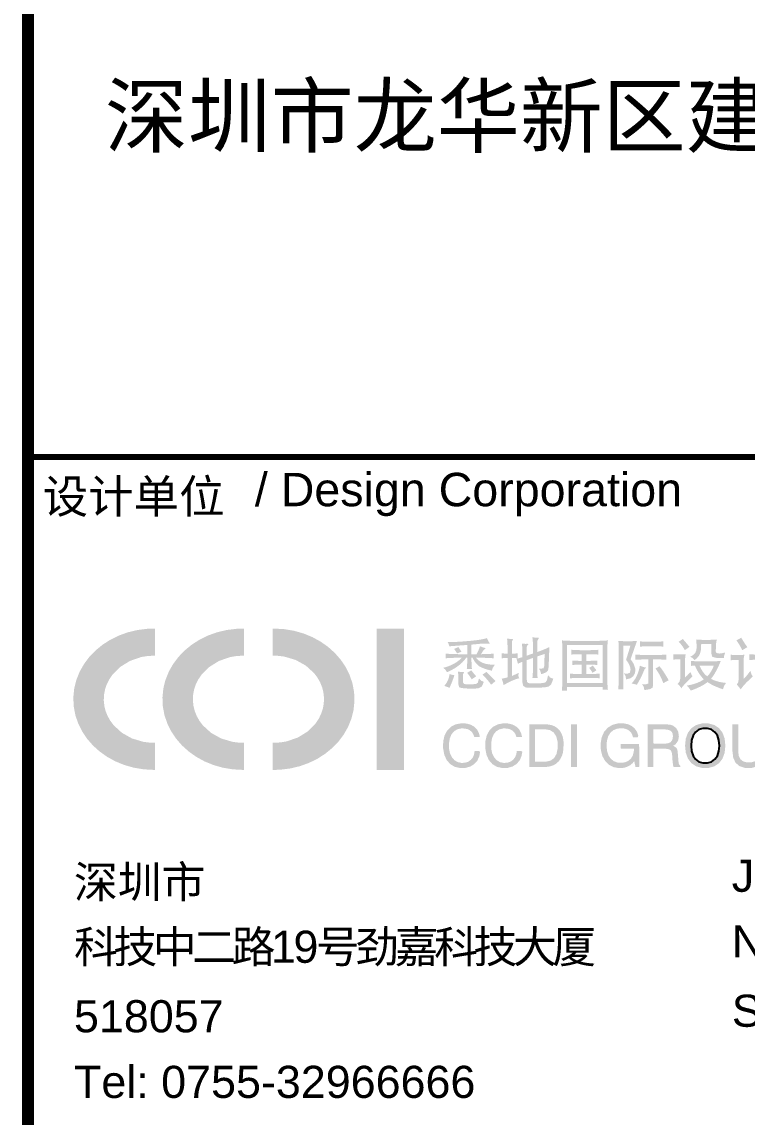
# Model space of a CAD drawing. Extents: x 447078 to 1776277, y 243534 to 519428.
# Drawn here: x 534008 to 534842, y 291602 to 292862 of the extents above; entities that cross this region are included whole.
import ezdxf

# ---------------------------------------------------------------- set-up
doc = ezdxf.new("R2010")
doc.units = 0
doc.header["$LTSCALE"] = 1000
doc.header["$MEASUREMENT"] = 0
for name, color, linetype in [('G-0-XREF', 2, 'Continuous'), ('图框CCDI_B0GA1+0.00$0$G-ANNO-TEXT', 33, 'Continuous'), ('图框CCDI_B0GA1+0.00$0$G-BORD', 3, 'Continuous')]:
    doc.layers.add(name, color=color, linetype=linetype)
doc.styles.add('图框CCDI_B0GA1+0.00$0$CCDI_T_G01', font='arial.ttf')
doc.styles.add('图框CCDI_B0GA1+0.00$0$Standard', font='txt')

# ---------------------------------------------------------------- blocks, each defined once
blk = doc.blocks.new('图框CCDI_B0GA1+0.00$0$block31')
at = {"layer": '图框CCDI_B0GA1+0.00$0$G-ANNO-TEXT'}
h = blk.add_hatch(color=256, dxfattribs=at)
h.paths.add_polyline_path([(5.3, 27.919), (5.861, 28.268), (6.51, 28.492), (6.861, 28.55), (7.226, 28.571), (7.305, 28.571), (7.306, 28.609), (7.306, 28.814), (7.306, 29.133), (7.306, 29.495), (7.306, 29.828), (7.306, 30.062), (7.306, 30.119), (7.306, 30.129), (7.299, 30.129), (7.226, 30.129), (7.166, 30.128), (6.871, 30.117), (6.296, 30.046), (5.746, 29.915), (5.225, 29.728), (4.738, 29.488), (4.289, 29.2), (3.884, 28.868), (3.526, 28.495), (3.22, 28.087), (2.97, 27.646), (2.782, 27.178), (2.66, 26.685), (2.608, 26.172), (2.631, 25.653), (2.725, 25.151), (2.887, 24.672), (3.113, 24.219), (3.397, 23.797), (3.734, 23.409), (4.122, 23.06), (4.554, 22.754), (5.026, 22.494), (5.534, 22.286), (6.073, 22.131), (6.638, 22.036), (7.226, 22.003), (7.305, 22.003), (7.306, 22.042), (7.306, 22.247), (7.306, 22.566), (7.306, 22.928), (7.306, 23.262), (7.306, 23.496), (7.306, 23.553), (7.306, 23.563), (7.299, 23.563), (7.266, 23.563), (7.233, 23.563), (7.226, 23.563), (7.194, 23.563), (7.005, 23.57), (6.649, 23.614), (5.984, 23.81), (5.404, 24.135), (4.93, 24.569), (4.74, 24.821), (4.585, 25.093), (4.468, 25.382), (4.392, 25.686), (4.36, 26.003), (4.374, 26.323), (4.433, 26.632), (4.534, 26.927), (4.673, 27.206), (4.85, 27.466)])
h.paths.add_polyline_path([(9.595, 25.382), (9.519, 25.686), (9.487, 26.003), (9.501, 26.323), (9.56, 26.632), (9.66, 26.927), (9.8, 27.206), (9.977, 27.466), (10.426, 27.919), (10.987, 28.268), (11.636, 28.492), (11.987, 28.55), (12.351, 28.571), (12.435, 28.571), (12.436, 28.609), (12.436, 28.814), (12.436, 29.133), (12.436, 29.495), (12.436, 29.828), (12.436, 30.062), (12.436, 30.119), (12.436, 30.129), (12.428, 30.129), (12.351, 30.129), (12.292, 30.128), (11.996, 30.117), (11.422, 30.046), (10.872, 29.915), (10.351, 29.728), (9.864, 29.488), (9.416, 29.2), (9.01, 28.868), (8.653, 28.495), (8.347, 28.087), (8.097, 27.646), (7.91, 27.178), (7.787, 26.685), (7.736, 26.172), (7.758, 25.653), (7.852, 25.151), (8.015, 24.672), (8.24, 24.219), (8.524, 23.797), (8.861, 23.409), (9.248, 23.06), (9.68, 22.754), (10.152, 22.494), (10.66, 22.286), (11.199, 22.131), (11.764, 22.036), (12.351, 22.003), (12.435, 22.003), (12.436, 22.042), (12.436, 22.247), (12.436, 22.566), (12.436, 22.928), (12.436, 23.262), (12.436, 23.496), (12.436, 23.553), (12.436, 23.563), (12.428, 23.563), (12.394, 23.563), (12.359, 23.563), (12.351, 23.563), (12.32, 23.563), (12.131, 23.57), (11.775, 23.614), (11.111, 23.81), (10.53, 24.135), (10.056, 24.569), (9.867, 24.821), (9.712, 25.093)])
h.paths.add_polyline_path([(18.423, 24.487), (18.611, 24.956), (18.733, 25.449), (18.785, 25.963), (18.763, 26.482), (18.668, 26.983), (18.506, 27.462), (18.28, 27.914), (17.997, 28.336), (17.659, 28.723), (17.272, 29.072), (16.84, 29.378), (16.367, 29.638), (15.859, 29.846), (15.321, 30.001), (14.755, 30.096), (14.168, 30.129), (14.086, 30.129), (14.085, 30.09), (14.085, 29.885), (14.085, 29.566), (14.085, 29.204), (14.085, 28.871), (14.085, 28.638), (14.085, 28.581), (14.085, 28.571), (14.092, 28.571), (14.126, 28.571), (14.16, 28.571), (14.168, 28.571), (14.199, 28.571), (14.388, 28.563), (14.744, 28.52), (15.409, 28.323), (15.989, 27.998), (16.463, 27.564), (16.652, 27.312), (16.807, 27.04), (16.924, 26.752), (16.999, 26.448), (17.031, 26.132), (17.018, 25.811), (16.959, 25.502), (16.858, 25.207), (16.719, 24.928), (16.543, 24.668), (16.093, 24.214), (15.532, 23.865), (14.883, 23.642), (14.532, 23.583), (14.168, 23.563), (14.086, 23.563), (14.085, 23.524), (14.085, 23.319), (14.085, 23), (14.085, 22.637), (14.085, 22.304), (14.085, 22.07), (14.085, 22.013), (14.085, 22.003), (14.092, 22.003), (14.168, 22.003), (14.227, 22.003), (14.523, 22.015), (15.097, 22.086), (15.647, 22.217), (16.168, 22.405), (16.655, 22.644), (17.104, 22.933), (17.51, 23.265), (17.868, 23.638), (18.174, 24.046)])
h.paths.add_polyline_path([(21.633, 30.129), (20.064, 30.129), (20.064, 22.003), (21.633, 22.003)])
h = blk.add_hatch(color=256, dxfattribs=at)
h.paths.add_polyline_path([(29.018, 29.628), (29.018, 29.624), (29.045, 29.469), (29.051, 29.241), (29.051, 28.697), (29.302, 28.779), (29.302, 29.37), (29.302, 29.403), (29.371, 29.552), (29.418, 29.591), (29.305, 29.608), (29.22, 29.608)])
h.paths.add_polyline_path([(27.563, 29.552), (27.569, 29.515), (27.579, 29.4), (27.589, 29.225), (27.593, 28.987), (27.596, 28.687), (27.847, 28.687), (27.847, 29.393), (27.883, 29.472), (27.916, 29.512), (27.876, 29.532), (27.741, 29.535)])
h.paths.add_polyline_path([(28.421, 29.268), (28.421, 29.258), (28.434, 29.109), (28.441, 28.934), (28.447, 28.727), (28.447, 28.486), (29.051, 28.439), (29.051, 27.75), (29.051, 27.684), (29.045, 27.499), (29.025, 27.291), (29.322, 27.291), (29.315, 27.373), (29.305, 27.568), (29.302, 27.75), (29.302, 28.525), (28.695, 28.571), (28.695, 29.066), (28.715, 29.139), (28.764, 29.189), (28.797, 29.231), (28.626, 29.251), (28.609, 29.251)])
h.paths.add_polyline_path([(28.751, 29.255), (28.626, 29.251), (28.797, 29.231)], flags=17)
h.paths.add_polyline_path([(29.999, 29.066), (29.883, 29.01), (29.728, 28.944), (29.533, 28.865), (29.302, 28.779), (29.051, 28.697), (29.725, 28.674), (29.705, 27.971), (29.662, 27.852), (29.546, 27.826), (29.923, 27.727), (29.956, 27.915)])
h.paths.add_polyline_path([(27.249, 28.71), (27.249, 28.42), (27.398, 28.436), (27.596, 28.443), (27.847, 28.443), (27.596, 28.687), (27.418, 28.694)])
h.paths.add_polyline_path([(28.167, 28.71), (28.061, 28.697), (27.847, 28.687), (27.596, 28.687), (27.847, 28.443), (27.992, 28.436), (28.167, 28.42)])
h.paths.add_polyline_path([(29.051, 28.697), (28.695, 28.571), (29.302, 28.525), (29.725, 28.674)])
h.paths.add_polyline_path([(28.447, 28.486), (28.263, 28.433), (28.114, 28.397), (28.19, 28.099), (28.256, 28.139), (28.447, 28.222), (28.695, 28.314), (29.051, 28.439)])
h.paths.add_polyline_path([(27.847, 28.443), (27.596, 28.443), (27.596, 27.327), (27.847, 27.406)])
h.paths.add_polyline_path([(28.695, 28.314), (28.447, 28.222), (28.447, 27.099), (28.451, 27.02), (28.487, 26.852), (28.612, 26.75), (28.632, 26.746), (28.781, 26.73), (29.032, 26.723), (29.041, 26.723), (29.249, 26.727), (29.441, 26.733), (29.616, 26.743), (29.804, 26.763), (29.952, 26.793), (30.091, 26.908), (29.028, 26.974), (28.975, 26.974), (28.797, 26.994), (28.715, 27.06), (28.695, 27.225)])
h.paths.add_polyline_path([(29.395, 27.832), (29.48, 27.69), (29.533, 27.505), (29.655, 27.548), (29.81, 27.611), (29.923, 27.72), (29.923, 27.727), (29.546, 27.826)], flags=17)
h.paths.add_polyline_path([(28.236, 27.588), (28.197, 27.568), (28.028, 27.486), (27.847, 27.406), (27.596, 27.327), (27.444, 27.288), (27.256, 27.245), (27.315, 27.073), (27.368, 26.878), (27.487, 26.948), (27.652, 27.037), (27.837, 27.126), (27.916, 27.159), (28.111, 27.235), (28.263, 27.274), (28.21, 27.426)])
h.paths.add_polyline_path([(29.919, 27.446), (29.906, 27.364), (29.857, 27.156), (29.787, 27.043), (29.701, 27.014), (29.55, 26.991), (29.325, 26.977), (29.028, 26.974), (30.091, 26.908), (30.147, 27.03), (30.226, 27.248), (30.216, 27.248), (30.048, 27.311)])
h = blk.add_hatch(color=256, dxfattribs=at)
h.paths.add_polyline_path([(29.018, 29.628), (29.018, 29.624), (29.045, 29.469), (29.051, 29.241), (29.051, 28.697), (29.302, 28.779), (29.302, 29.37), (29.302, 29.403), (29.371, 29.552), (29.418, 29.591), (29.305, 29.608), (29.22, 29.608)])
h.paths.add_polyline_path([(27.563, 29.552), (27.569, 29.515), (27.579, 29.4), (27.589, 29.225), (27.593, 28.987), (27.596, 28.687), (27.847, 28.687), (27.847, 29.393), (27.883, 29.472), (27.916, 29.512), (27.876, 29.532), (27.741, 29.535)])
h.paths.add_polyline_path([(28.421, 29.268), (28.421, 29.258), (28.434, 29.109), (28.441, 28.934), (28.447, 28.727), (28.447, 28.486), (29.051, 28.439), (29.051, 27.75), (29.051, 27.684), (29.045, 27.499), (29.025, 27.291), (29.322, 27.291), (29.315, 27.373), (29.305, 27.568), (29.302, 27.75), (29.302, 28.525), (28.695, 28.571), (28.695, 29.066), (28.715, 29.139), (28.764, 29.189), (28.797, 29.231), (28.626, 29.251), (28.609, 29.251)])
h.paths.add_polyline_path([(28.751, 29.255), (28.626, 29.251), (28.797, 29.231)], flags=17)
h.paths.add_polyline_path([(29.999, 29.066), (29.883, 29.01), (29.728, 28.944), (29.533, 28.865), (29.302, 28.779), (29.051, 28.697), (29.725, 28.674), (29.705, 27.971), (29.662, 27.852), (29.546, 27.826), (29.923, 27.727), (29.956, 27.915)])
h.paths.add_polyline_path([(27.249, 28.71), (27.249, 28.42), (27.398, 28.436), (27.596, 28.443), (27.847, 28.443), (27.596, 28.687), (27.418, 28.694)])
h.paths.add_polyline_path([(28.167, 28.71), (28.061, 28.697), (27.847, 28.687), (27.596, 28.687), (27.847, 28.443), (27.992, 28.436), (28.167, 28.42)])
h.paths.add_polyline_path([(29.051, 28.697), (28.695, 28.571), (29.302, 28.525), (29.725, 28.674)])
h.paths.add_polyline_path([(28.447, 28.486), (28.263, 28.433), (28.114, 28.397), (28.19, 28.099), (28.256, 28.139), (28.447, 28.222), (28.695, 28.314), (29.051, 28.439)])
h.paths.add_polyline_path([(27.847, 28.443), (27.596, 28.443), (27.596, 27.327), (27.847, 27.406)])
h.paths.add_polyline_path([(28.695, 28.314), (28.447, 28.222), (28.447, 27.099), (28.451, 27.02), (28.487, 26.852), (28.612, 26.75), (28.632, 26.746), (28.781, 26.73), (29.032, 26.723), (29.041, 26.723), (29.249, 26.727), (29.441, 26.733), (29.616, 26.743), (29.804, 26.763), (29.952, 26.793), (30.091, 26.908), (29.028, 26.974), (28.975, 26.974), (28.797, 26.994), (28.715, 27.06), (28.695, 27.225)])
h.paths.add_polyline_path([(29.395, 27.832), (29.48, 27.69), (29.533, 27.505), (29.655, 27.548), (29.81, 27.611), (29.923, 27.72), (29.923, 27.727), (29.546, 27.826)], flags=17)
h.paths.add_polyline_path([(28.236, 27.588), (28.197, 27.568), (28.028, 27.486), (27.847, 27.406), (27.596, 27.327), (27.444, 27.288), (27.256, 27.245), (27.315, 27.073), (27.368, 26.878), (27.487, 26.948), (27.652, 27.037), (27.837, 27.126), (27.916, 27.159), (28.111, 27.235), (28.263, 27.274), (28.21, 27.426)])
h.paths.add_polyline_path([(29.919, 27.446), (29.906, 27.364), (29.857, 27.156), (29.787, 27.043), (29.701, 27.014), (29.55, 26.991), (29.325, 26.977), (29.028, 26.974), (30.091, 26.908), (30.147, 27.03), (30.226, 27.248), (30.216, 27.248), (30.048, 27.311)])
h = blk.add_hatch(color=256, dxfattribs=at)
h.paths.add_polyline_path([(42.365, 29.641), (42.381, 29.552), (42.398, 29.37), (42.401, 29.132), (42.401, 28.624), (42.708, 28.624), (42.708, 29.297), (42.721, 29.479), (42.767, 29.548), (42.804, 29.591), (42.652, 29.611), (42.527, 29.618)])
h.paths.add_polyline_path([(42.748, 29.614), (42.652, 29.611), (42.804, 29.591)], flags=17)
h.paths.add_polyline_path([(41.038, 29.604), (40.761, 29.449), (40.814, 29.377), (40.923, 29.212), (41.018, 29.047), (41.094, 28.885), (41.391, 29.06), (41.352, 29.116), (41.246, 29.268), (41.144, 29.43)])
h.paths.add_polyline_path([(43.484, 28.654), (43.477, 28.654), (43.315, 28.641), (43.134, 28.631), (42.933, 28.624), (42.708, 28.624), (42.401, 28.624), (42.401, 28.35), (42.708, 28.347), (42.718, 28.347), (42.909, 28.347), (43.101, 28.34), (43.292, 28.334), (43.484, 28.321)])
h.paths.add_polyline_path([(41.513, 28.654), (41.513, 28.321), (41.609, 28.327), (41.777, 28.337), (41.966, 28.344), (42.173, 28.347), (42.401, 28.35), (42.401, 28.624), (42.253, 28.624), (42.038, 28.628), (41.843, 28.634), (41.668, 28.644)])
h.paths.add_polyline_path([(40.437, 28.628), (40.437, 28.307), (40.497, 28.314), (40.675, 28.324), (40.89, 28.327), (41.187, 28.449), (40.81, 28.604), (40.616, 28.608)])
h.paths.add_polyline_path([(41.22, 28.628), (41.193, 28.624), (41.005, 28.608), (40.81, 28.604), (41.187, 28.449)])
h.paths.add_polyline_path([(41.187, 28.449), (40.89, 28.327), (40.89, 27.251), (40.89, 27.231), (40.867, 27.047), (41.173, 27.228), (41.173, 28.195), (41.173, 28.251)])
h.paths.add_polyline_path([(42.401, 28.35), (42.401, 27.175), (42.401, 27.146), (42.398, 26.961), (42.388, 26.769), (42.371, 26.571), (42.741, 26.571), (42.738, 26.601), (42.721, 26.802), (42.711, 26.991), (42.708, 27.175), (42.708, 28.347)])
h.paths.add_polyline_path([(41.56, 27.703), (41.543, 27.674), (41.441, 27.532), (41.319, 27.383), (41.173, 27.228), (40.867, 27.047), (40.781, 26.905), (40.886, 26.793), (41.012, 26.634), (41.068, 26.713), (41.19, 26.872), (41.309, 26.997), (41.695, 27.38), (41.626, 27.512)])
h = blk.add_hatch(color=256, dxfattribs=at)
h.paths.add_polyline_path([(42.365, 29.641), (42.381, 29.552), (42.398, 29.37), (42.401, 29.132), (42.401, 28.624), (42.708, 28.624), (42.708, 29.297), (42.721, 29.479), (42.767, 29.548), (42.804, 29.591), (42.652, 29.611), (42.527, 29.618)])
h.paths.add_polyline_path([(42.748, 29.614), (42.652, 29.611), (42.804, 29.591)], flags=17)
h.paths.add_polyline_path([(41.038, 29.604), (40.761, 29.449), (40.814, 29.377), (40.923, 29.212), (41.018, 29.047), (41.094, 28.885), (41.391, 29.06), (41.352, 29.116), (41.246, 29.268), (41.144, 29.43)])
h.paths.add_polyline_path([(43.484, 28.654), (43.477, 28.654), (43.315, 28.641), (43.134, 28.631), (42.933, 28.624), (42.708, 28.624), (42.401, 28.624), (42.401, 28.35), (42.708, 28.347), (42.718, 28.347), (42.909, 28.347), (43.101, 28.34), (43.292, 28.334), (43.484, 28.321)])
h.paths.add_polyline_path([(41.513, 28.654), (41.513, 28.321), (41.609, 28.327), (41.777, 28.337), (41.966, 28.344), (42.173, 28.347), (42.401, 28.35), (42.401, 28.624), (42.253, 28.624), (42.038, 28.628), (41.843, 28.634), (41.668, 28.644)])
h.paths.add_polyline_path([(40.437, 28.628), (40.437, 28.307), (40.497, 28.314), (40.675, 28.324), (40.89, 28.327), (41.187, 28.449), (40.81, 28.604), (40.616, 28.608)])
h.paths.add_polyline_path([(41.22, 28.628), (41.193, 28.624), (41.005, 28.608), (40.81, 28.604), (41.187, 28.449)])
h.paths.add_polyline_path([(41.187, 28.449), (40.89, 28.327), (40.89, 27.251), (40.89, 27.231), (40.867, 27.047), (41.173, 27.228), (41.173, 28.195), (41.173, 28.251)])
h.paths.add_polyline_path([(42.401, 28.35), (42.401, 27.175), (42.401, 27.146), (42.398, 26.961), (42.388, 26.769), (42.371, 26.571), (42.741, 26.571), (42.738, 26.601), (42.721, 26.802), (42.711, 26.991), (42.708, 27.175), (42.708, 28.347)])
h.paths.add_polyline_path([(41.56, 27.703), (41.543, 27.674), (41.441, 27.532), (41.319, 27.383), (41.173, 27.228), (40.867, 27.047), (40.781, 26.905), (40.886, 26.793), (41.012, 26.634), (41.068, 26.713), (41.19, 26.872), (41.309, 26.997), (41.695, 27.38), (41.626, 27.512)])
h = blk.add_hatch(color=256, dxfattribs=at)
h.paths.add_polyline_path([(26.408, 29.581), (26.358, 29.565), (26.223, 29.532), (26.058, 29.499), (25.863, 29.469), (25.635, 29.443), (25.378, 29.416), (25.282, 29.41), (25.061, 29.39), (24.853, 29.377), (24.659, 29.364), (24.477, 29.357), (24.305, 29.354), (26.546, 29.321), (26.497, 29.387)])
h.paths.add_polyline_path([(24.15, 29.354), (24.18, 29.297), (24.246, 29.113), (24.263, 29.113), (24.345, 29.119), (24.487, 29.129), (24.688, 29.146), (24.952, 29.165), (25.272, 29.189), (25.517, 29.208), (26.018, 29.255), (26.137, 29.264), (26.319, 29.271), (26.573, 29.274), (26.546, 29.321), (24.305, 29.354)])
h.paths.add_polyline_path([(26.573, 29.274), (26.319, 29.271), (26.507, 29.264)], flags=17)
h.paths.add_polyline_path([(25.517, 29.208), (25.272, 29.189), (25.272, 28.657), (24.81, 28.657), (25.517, 28.657)])
h.paths.add_polyline_path([(26.005, 29.113), (25.969, 29.007), (25.899, 28.832), (25.814, 28.657), (25.517, 28.657), (26.068, 28.657), (26.071, 28.667), (26.193, 28.859), (26.299, 28.964), (26.335, 29.004), (26.259, 29.027), (26.206, 29.04)])
h.paths.add_polyline_path([(24.761, 29.07), (24.52, 28.958), (24.583, 28.872), (24.692, 28.703), (24.942, 28.799), (24.886, 28.885)])
h.paths.add_polyline_path([(24.038, 28.69), (24.038, 28.423), (24.177, 28.433), (24.355, 28.443), (24.546, 28.449), (24.748, 28.453), (24.962, 28.453), (25.764, 28.453), (25.843, 28.453), (26.068, 28.657), (25.517, 28.657), (24.81, 28.657), (24.8, 28.657), (24.593, 28.661), (24.395, 28.667), (24.21, 28.677)])
h.paths.add_polyline_path([(26.794, 28.69), (26.642, 28.677), (26.454, 28.667), (26.263, 28.661), (26.068, 28.657), (25.843, 28.453), (26.045, 28.453), (26.239, 28.449), (26.431, 28.443), (26.616, 28.433), (26.794, 28.423)])
h.paths.add_polyline_path([(25.764, 28.453), (24.962, 28.453), (25.573, 28.453), (25.599, 28.406), (25.708, 28.225), (25.827, 28.083), (25.949, 27.974), (25.966, 27.964), (26.088, 27.895), (26.249, 27.829), (26.447, 27.766), (26.688, 27.707), (26.688, 27.713), (26.748, 27.882), (26.857, 28.047), (26.731, 28.05), (26.52, 28.07), (26.342, 28.099), (26.193, 28.146), (26.061, 28.208), (25.909, 28.314)])
h.paths.add_polyline_path([(24.962, 28.453), (24.906, 28.393), (24.777, 28.284), (24.635, 28.182), (24.474, 28.09), (24.299, 28.007), (24.107, 27.934), (23.899, 27.872), (24.005, 27.779), (24.107, 27.621), (24.193, 27.657), (24.381, 27.75), (24.556, 27.849), (24.718, 27.958), (24.863, 28.07), (24.995, 28.192), (25.111, 28.317), (25.213, 28.453), (25.272, 28.453), (25.517, 28.453), (25.573, 28.453)])
h.paths.add_polyline_path([(25.517, 28.453), (25.272, 28.453), (25.272, 28.281), (25.272, 28.205), (25.266, 28.017), (25.249, 27.812), (25.543, 27.812), (25.533, 27.908), (25.52, 28.103), (25.517, 28.281)], flags=16)
h.paths.add_polyline_path([(25.503, 27.73), (25.266, 27.581), (25.309, 27.532), (25.421, 27.387), (25.53, 27.212), (25.791, 27.387), (25.741, 27.439), (25.612, 27.595)])
h.paths.add_polyline_path([(24.731, 27.657), (24.751, 27.529), (24.761, 27.314), (24.761, 26.994), (24.764, 26.921), (24.81, 26.763), (24.847, 26.736), (25.051, 26.697), (25.137, 26.69), (25.322, 26.68), (25.533, 26.677), (25.563, 26.677), (25.787, 26.684), (25.936, 26.703), (25.942, 26.703), (26.101, 26.793), (26.14, 26.859), (25.292, 26.918), (25.263, 26.918), (25.084, 26.944), (25.028, 27.047), (25.028, 27.479), (25.061, 27.571), (25.098, 27.621), (24.989, 27.631), (24.923, 27.631)])
h.paths.add_polyline_path([(26.371, 27.634), (26.144, 27.479), (26.147, 27.476), (26.309, 27.317), (26.444, 27.169), (26.556, 27.03), (26.642, 26.898), (26.899, 27.109), (26.758, 27.255), (26.616, 27.4), (26.487, 27.529)])
h.paths.add_polyline_path([(25.065, 27.634), (24.989, 27.631), (25.098, 27.621)], flags=16)
h.paths.add_polyline_path([(24.256, 27.509), (24.223, 27.33), (24.16, 27.156), (24.071, 26.991), (23.956, 26.835), (24.259, 26.723), (24.259, 26.727), (24.325, 26.885), (24.395, 27.053), (24.464, 27.241), (24.536, 27.443)])
h.paths.add_polyline_path([(25.946, 27.268), (25.932, 27.198), (25.886, 27.03), (25.8, 26.951), (25.794, 26.951), (25.596, 26.928), (25.484, 26.921), (25.292, 26.918), (26.14, 26.859), (26.23, 27.066), (26.078, 27.129)])
h = blk.add_hatch(color=256, dxfattribs=at)
h.paths.add_polyline_path([(26.408, 29.581), (26.358, 29.565), (26.223, 29.532), (26.058, 29.499), (25.863, 29.469), (25.635, 29.443), (25.378, 29.416), (25.282, 29.41), (25.061, 29.39), (24.853, 29.377), (24.659, 29.364), (24.477, 29.357), (24.305, 29.354), (26.546, 29.321), (26.497, 29.387)])
h.paths.add_polyline_path([(24.15, 29.354), (24.18, 29.297), (24.246, 29.113), (24.263, 29.113), (24.345, 29.119), (24.487, 29.129), (24.688, 29.146), (24.952, 29.165), (25.272, 29.189), (25.517, 29.208), (26.018, 29.255), (26.137, 29.264), (26.319, 29.271), (26.573, 29.274), (26.546, 29.321), (24.305, 29.354)])
h.paths.add_polyline_path([(26.573, 29.274), (26.319, 29.271), (26.507, 29.264)], flags=17)
h.paths.add_polyline_path([(25.517, 29.208), (25.272, 29.189), (25.272, 28.657), (24.81, 28.657), (25.517, 28.657)])
h.paths.add_polyline_path([(26.005, 29.113), (25.969, 29.007), (25.899, 28.832), (25.814, 28.657), (25.517, 28.657), (26.068, 28.657), (26.071, 28.667), (26.193, 28.859), (26.299, 28.964), (26.335, 29.004), (26.259, 29.027), (26.206, 29.04)])
h.paths.add_polyline_path([(24.761, 29.07), (24.52, 28.958), (24.583, 28.872), (24.692, 28.703), (24.942, 28.799), (24.886, 28.885)])
h.paths.add_polyline_path([(24.038, 28.69), (24.038, 28.423), (24.177, 28.433), (24.355, 28.443), (24.546, 28.449), (24.748, 28.453), (24.962, 28.453), (25.764, 28.453), (25.843, 28.453), (26.068, 28.657), (25.517, 28.657), (24.81, 28.657), (24.8, 28.657), (24.593, 28.661), (24.395, 28.667), (24.21, 28.677)])
h.paths.add_polyline_path([(26.794, 28.69), (26.642, 28.677), (26.454, 28.667), (26.263, 28.661), (26.068, 28.657), (25.843, 28.453), (26.045, 28.453), (26.239, 28.449), (26.431, 28.443), (26.616, 28.433), (26.794, 28.423)])
h.paths.add_polyline_path([(25.764, 28.453), (24.962, 28.453), (25.573, 28.453), (25.599, 28.406), (25.708, 28.225), (25.827, 28.083), (25.949, 27.974), (25.966, 27.964), (26.088, 27.895), (26.249, 27.829), (26.447, 27.766), (26.688, 27.707), (26.688, 27.713), (26.748, 27.882), (26.857, 28.047), (26.731, 28.05), (26.52, 28.07), (26.342, 28.099), (26.193, 28.146), (26.061, 28.208), (25.909, 28.314)])
h.paths.add_polyline_path([(24.962, 28.453), (24.906, 28.393), (24.777, 28.284), (24.635, 28.182), (24.474, 28.09), (24.299, 28.007), (24.107, 27.934), (23.899, 27.872), (24.005, 27.779), (24.107, 27.621), (24.193, 27.657), (24.381, 27.75), (24.556, 27.849), (24.718, 27.958), (24.863, 28.07), (24.995, 28.192), (25.111, 28.317), (25.213, 28.453), (25.272, 28.453), (25.517, 28.453), (25.573, 28.453)])
h.paths.add_polyline_path([(25.517, 28.453), (25.272, 28.453), (25.272, 28.281), (25.272, 28.205), (25.266, 28.017), (25.249, 27.812), (25.543, 27.812), (25.533, 27.908), (25.52, 28.103), (25.517, 28.281)], flags=16)
h.paths.add_polyline_path([(25.503, 27.73), (25.266, 27.581), (25.309, 27.532), (25.421, 27.387), (25.53, 27.212), (25.791, 27.387), (25.741, 27.439), (25.612, 27.595)])
h.paths.add_polyline_path([(24.731, 27.657), (24.751, 27.529), (24.761, 27.314), (24.761, 26.994), (24.764, 26.921), (24.81, 26.763), (24.847, 26.736), (25.051, 26.697), (25.137, 26.69), (25.322, 26.68), (25.533, 26.677), (25.563, 26.677), (25.787, 26.684), (25.936, 26.703), (25.942, 26.703), (26.101, 26.793), (26.14, 26.859), (25.292, 26.918), (25.263, 26.918), (25.084, 26.944), (25.028, 27.047), (25.028, 27.479), (25.061, 27.571), (25.098, 27.621), (24.989, 27.631), (24.923, 27.631)])
h.paths.add_polyline_path([(26.371, 27.634), (26.144, 27.479), (26.147, 27.476), (26.309, 27.317), (26.444, 27.169), (26.556, 27.03), (26.642, 26.898), (26.899, 27.109), (26.758, 27.255), (26.616, 27.4), (26.487, 27.529)])
h.paths.add_polyline_path([(25.065, 27.634), (24.989, 27.631), (25.098, 27.621)], flags=16)
h.paths.add_polyline_path([(24.256, 27.509), (24.223, 27.33), (24.16, 27.156), (24.071, 26.991), (23.956, 26.835), (24.259, 26.723), (24.259, 26.727), (24.325, 26.885), (24.395, 27.053), (24.464, 27.241), (24.536, 27.443)])
h.paths.add_polyline_path([(25.946, 27.268), (25.932, 27.198), (25.886, 27.03), (25.8, 26.951), (25.794, 26.951), (25.596, 26.928), (25.484, 26.921), (25.292, 26.918), (26.14, 26.859), (26.23, 27.066), (26.078, 27.129)])
h = blk.add_hatch(color=256, dxfattribs=at)
h.paths.add_polyline_path([(33.368, 29.453), (33.289, 29.443), (33.177, 29.436), (33.022, 29.43), (32.83, 29.423), (32.602, 29.42), (32.335, 29.416), (32.028, 29.416), (33.345, 29.274)])
h.paths.add_polyline_path([(30.718, 29.453), (30.738, 29.261), (33.071, 29.185), (33.071, 27.004), (31.015, 27.004), (30.744, 26.951), (30.734, 26.76), (30.718, 26.565), (31.015, 26.565), (31.015, 26.776), (33.071, 26.776), (33.342, 26.915), (33.338, 27.113), (33.338, 29.073), (33.345, 29.274), (32.028, 29.416), (31.761, 29.416), (31.484, 29.42), (31.249, 29.423), (31.055, 29.43), (30.903, 29.433), (30.791, 29.443)])
h.paths.add_polyline_path([(30.738, 29.261), (30.748, 29.073), (30.748, 27.106), (30.744, 26.951), (31.015, 27.004), (31.015, 29.185), (33.071, 29.185)], flags=17)
h.paths.add_polyline_path([(31.269, 28.911), (31.269, 28.634), (31.282, 28.637), (31.434, 28.647), (31.626, 28.654), (31.866, 28.657), (32.078, 28.885), (32.015, 28.885), (31.764, 28.888), (31.556, 28.892), (31.391, 28.901)], flags=16)
h.paths.add_polyline_path([(32.82, 28.911), (32.728, 28.901), (32.566, 28.892), (32.352, 28.888), (32.078, 28.885), (31.866, 28.657), (32.117, 28.657), (32.269, 28.657), (32.474, 28.654), (32.659, 28.647), (32.82, 28.634)], flags=16)
h.paths.add_polyline_path([(31.866, 28.657), (31.866, 28.271), (32.117, 28.271), (32.117, 28.657)], flags=16)
h.paths.add_polyline_path([(31.325, 28.294), (31.325, 28.037), (31.457, 28.047), (31.645, 28.053), (31.866, 28.057), (32.117, 28.057), (32.117, 28.271), (31.866, 28.271), (31.682, 28.274), (31.487, 28.281)], flags=16)
h.paths.add_polyline_path([(32.751, 28.294), (32.708, 28.291), (32.546, 28.281), (32.352, 28.274), (32.117, 28.271), (32.117, 28.057), (32.2, 28.057), (32.434, 28.053), (32.616, 28.047), (32.751, 28.037)], flags=16)
h.paths.add_polyline_path([(32.117, 28.057), (31.866, 28.057), (31.866, 27.515), (32.117, 27.515)], flags=16)
h.paths.add_polyline_path([(32.5, 28.004), (32.286, 27.865), (32.388, 27.743), (32.477, 27.585), (32.711, 27.733), (32.629, 27.832)], flags=16)
h.paths.add_polyline_path([(31.187, 27.538), (31.187, 27.268), (31.246, 27.274), (31.391, 27.284), (31.573, 27.291), (31.794, 27.294), (32.055, 27.297), (31.866, 27.515), (31.725, 27.515), (31.5, 27.519), (31.322, 27.529)], flags=16)
h.paths.add_polyline_path([(32.896, 27.538), (32.886, 27.538), (32.741, 27.529), (32.566, 27.522), (32.358, 27.515), (32.117, 27.515), (31.866, 27.515), (32.055, 27.297), (32.167, 27.297), (32.414, 27.294), (32.619, 27.288), (32.781, 27.281), (32.896, 27.268)], flags=16)
h.paths.add_polyline_path([(33.342, 26.915), (33.071, 26.776), (33.071, 26.618), (33.368, 26.618), (33.355, 26.727)])
h = blk.add_hatch(color=256, dxfattribs=at)
h.paths.add_polyline_path([(33.368, 29.453), (33.289, 29.443), (33.177, 29.436), (33.022, 29.43), (32.83, 29.423), (32.602, 29.42), (32.335, 29.416), (32.028, 29.416), (33.345, 29.274)])
h.paths.add_polyline_path([(30.718, 29.453), (30.738, 29.261), (33.071, 29.185), (33.071, 27.004), (31.015, 27.004), (30.744, 26.951), (30.734, 26.76), (30.718, 26.565), (31.015, 26.565), (31.015, 26.776), (33.071, 26.776), (33.342, 26.915), (33.338, 27.113), (33.338, 29.073), (33.345, 29.274), (32.028, 29.416), (31.761, 29.416), (31.484, 29.42), (31.249, 29.423), (31.055, 29.43), (30.903, 29.433), (30.791, 29.443)])
h.paths.add_polyline_path([(30.738, 29.261), (30.748, 29.073), (30.748, 27.106), (30.744, 26.951), (31.015, 27.004), (31.015, 29.185), (33.071, 29.185)], flags=17)
h.paths.add_polyline_path([(31.269, 28.911), (31.269, 28.634), (31.282, 28.637), (31.434, 28.647), (31.626, 28.654), (31.866, 28.657), (32.078, 28.885), (32.015, 28.885), (31.764, 28.888), (31.556, 28.892), (31.391, 28.901)], flags=16)
h.paths.add_polyline_path([(32.82, 28.911), (32.728, 28.901), (32.566, 28.892), (32.352, 28.888), (32.078, 28.885), (31.866, 28.657), (32.117, 28.657), (32.269, 28.657), (32.474, 28.654), (32.659, 28.647), (32.82, 28.634)], flags=16)
h.paths.add_polyline_path([(31.866, 28.657), (31.866, 28.271), (32.117, 28.271), (32.117, 28.657)], flags=16)
h.paths.add_polyline_path([(31.325, 28.294), (31.325, 28.037), (31.457, 28.047), (31.645, 28.053), (31.866, 28.057), (32.117, 28.057), (32.117, 28.271), (31.866, 28.271), (31.682, 28.274), (31.487, 28.281)], flags=16)
h.paths.add_polyline_path([(32.751, 28.294), (32.708, 28.291), (32.546, 28.281), (32.352, 28.274), (32.117, 28.271), (32.117, 28.057), (32.2, 28.057), (32.434, 28.053), (32.616, 28.047), (32.751, 28.037)], flags=16)
h.paths.add_polyline_path([(32.117, 28.057), (31.866, 28.057), (31.866, 27.515), (32.117, 27.515)], flags=16)
h.paths.add_polyline_path([(32.5, 28.004), (32.286, 27.865), (32.388, 27.743), (32.477, 27.585), (32.711, 27.733), (32.629, 27.832)], flags=16)
h.paths.add_polyline_path([(31.187, 27.538), (31.187, 27.268), (31.246, 27.274), (31.391, 27.284), (31.573, 27.291), (31.794, 27.294), (32.055, 27.297), (31.866, 27.515), (31.725, 27.515), (31.5, 27.519), (31.322, 27.529)], flags=16)
h.paths.add_polyline_path([(32.896, 27.538), (32.886, 27.538), (32.741, 27.529), (32.566, 27.522), (32.358, 27.515), (32.117, 27.515), (31.866, 27.515), (32.055, 27.297), (32.167, 27.297), (32.414, 27.294), (32.619, 27.288), (32.781, 27.281), (32.896, 27.268)], flags=16)
h.paths.add_polyline_path([(33.342, 26.915), (33.071, 26.776), (33.071, 26.618), (33.368, 26.618), (33.355, 26.727)])
h = blk.add_hatch(color=256, dxfattribs=at)
h.paths.add_polyline_path([(33.969, 29.423), (33.979, 29.304), (34.503, 29.4), (34.312, 29.403), (34.114, 29.41)])
h.paths.add_polyline_path([(35.041, 29.423), (34.926, 29.413), (34.741, 29.403), (34.503, 29.4), (33.979, 29.304), (34.662, 29.146), (34.411, 28.327), (34.5, 28.222), (34.596, 28.047), (34.642, 27.928), (34.672, 27.76), (34.626, 27.588), (34.484, 27.535), (34.381, 27.397), (34.418, 27.215), (34.487, 27.222), (34.672, 27.274), (34.81, 27.377), (34.83, 27.397), (34.919, 27.552), (34.952, 27.74), (34.939, 27.842), (34.873, 28.04), (34.784, 28.212), (34.672, 28.364)])
h.paths.add_polyline_path([(35.21, 29.393), (35.21, 29.09), (35.282, 29.096), (35.447, 29.106), (35.649, 29.113), (35.886, 29.113), (35.89, 29.373), (35.754, 29.373), (35.54, 29.377), (35.358, 29.383)])
h.paths.add_polyline_path([(36.556, 29.393), (36.49, 29.39), (36.329, 29.38), (36.127, 29.373), (35.89, 29.373), (35.886, 29.113), (36.012, 29.113), (36.23, 29.109), (36.411, 29.103), (36.556, 29.09)])
h.paths.add_polyline_path([(33.979, 29.304), (33.985, 29.113), (33.989, 28.915), (33.989, 27.41), (33.989, 27.397), (33.989, 27.198), (33.982, 27.007), (33.975, 26.816), (33.966, 26.634), (34.263, 26.634), (34.263, 29.146), (34.662, 29.146)])
h.paths.add_polyline_path([(36.738, 28.634), (36.659, 28.631), (36.503, 28.621), (36.315, 28.614), (36.101, 28.611), (35.857, 28.611), (35.698, 28.36), (35.966, 28.36), (35.972, 28.36), (36.183, 28.357), (36.381, 28.354), (36.566, 28.347), (36.738, 28.334)])
h.paths.add_polyline_path([(34.952, 28.634), (34.952, 28.334), (35.081, 28.344), (35.256, 28.35), (35.461, 28.357), (35.698, 28.36), (35.857, 28.611), (35.682, 28.611), (35.461, 28.614), (35.266, 28.618), (35.098, 28.624)])
h.paths.add_polyline_path([(35.698, 28.36), (35.698, 26.994), (35.695, 26.974), (35.536, 26.915), (35.966, 26.875), (35.966, 28.36)])
h.paths.add_polyline_path([(35.21, 27.994), (35.206, 27.977), (35.157, 27.769), (35.094, 27.575), (35.022, 27.4), (34.936, 27.238), (34.837, 27.096), (34.728, 26.967), (34.87, 26.944), (35.028, 26.898), (35.045, 26.921), (35.134, 27.073), (35.236, 27.258), (35.332, 27.453), (35.398, 27.604), (35.474, 27.783), (35.536, 27.845), (35.569, 27.868), (35.55, 27.888), (35.391, 27.925)])
h.paths.add_polyline_path([(36.335, 27.964), (36.107, 27.835), (36.111, 27.832), (36.223, 27.664), (36.325, 27.496), (36.414, 27.327), (36.49, 27.159), (36.556, 26.991), (36.866, 27.159), (36.86, 27.169), (36.748, 27.36), (36.639, 27.538), (36.536, 27.697), (36.434, 27.839)])
h.paths.add_polyline_path([(34.296, 27.552), (34.381, 27.397), (34.484, 27.535)], flags=17)
h.paths.add_polyline_path([(35.332, 26.938), (35.428, 26.783), (35.467, 26.595), (35.649, 26.621), (35.804, 26.654), (35.936, 26.733), (35.966, 26.875), (35.536, 26.915), (35.527, 26.915)])
h = blk.add_hatch(color=256, dxfattribs=at)
h.paths.add_polyline_path([(33.969, 29.423), (33.979, 29.304), (34.503, 29.4), (34.312, 29.403), (34.114, 29.41)])
h.paths.add_polyline_path([(35.041, 29.423), (34.926, 29.413), (34.741, 29.403), (34.503, 29.4), (33.979, 29.304), (34.662, 29.146), (34.411, 28.327), (34.5, 28.222), (34.596, 28.047), (34.642, 27.928), (34.672, 27.76), (34.626, 27.588), (34.484, 27.535), (34.381, 27.397), (34.418, 27.215), (34.487, 27.222), (34.672, 27.274), (34.81, 27.377), (34.83, 27.397), (34.919, 27.552), (34.952, 27.74), (34.939, 27.842), (34.873, 28.04), (34.784, 28.212), (34.672, 28.364)])
h.paths.add_polyline_path([(35.21, 29.393), (35.21, 29.09), (35.282, 29.096), (35.447, 29.106), (35.649, 29.113), (35.886, 29.113), (35.89, 29.373), (35.754, 29.373), (35.54, 29.377), (35.358, 29.383)])
h.paths.add_polyline_path([(36.556, 29.393), (36.49, 29.39), (36.329, 29.38), (36.127, 29.373), (35.89, 29.373), (35.886, 29.113), (36.012, 29.113), (36.23, 29.109), (36.411, 29.103), (36.556, 29.09)])
h.paths.add_polyline_path([(33.979, 29.304), (33.985, 29.113), (33.989, 28.915), (33.989, 27.41), (33.989, 27.397), (33.989, 27.198), (33.982, 27.007), (33.975, 26.816), (33.966, 26.634), (34.263, 26.634), (34.263, 29.146), (34.662, 29.146)])
h.paths.add_polyline_path([(36.738, 28.634), (36.659, 28.631), (36.503, 28.621), (36.315, 28.614), (36.101, 28.611), (35.857, 28.611), (35.698, 28.36), (35.966, 28.36), (35.972, 28.36), (36.183, 28.357), (36.381, 28.354), (36.566, 28.347), (36.738, 28.334)])
h.paths.add_polyline_path([(34.952, 28.634), (34.952, 28.334), (35.081, 28.344), (35.256, 28.35), (35.461, 28.357), (35.698, 28.36), (35.857, 28.611), (35.682, 28.611), (35.461, 28.614), (35.266, 28.618), (35.098, 28.624)])
h.paths.add_polyline_path([(35.698, 28.36), (35.698, 26.994), (35.695, 26.974), (35.536, 26.915), (35.966, 26.875), (35.966, 28.36)])
h.paths.add_polyline_path([(35.21, 27.994), (35.206, 27.977), (35.157, 27.769), (35.094, 27.575), (35.022, 27.4), (34.936, 27.238), (34.837, 27.096), (34.728, 26.967), (34.87, 26.944), (35.028, 26.898), (35.045, 26.921), (35.134, 27.073), (35.236, 27.258), (35.332, 27.453), (35.398, 27.604), (35.474, 27.783), (35.536, 27.845), (35.569, 27.868), (35.55, 27.888), (35.391, 27.925)])
h.paths.add_polyline_path([(36.335, 27.964), (36.107, 27.835), (36.111, 27.832), (36.223, 27.664), (36.325, 27.496), (36.414, 27.327), (36.49, 27.159), (36.556, 26.991), (36.866, 27.159), (36.86, 27.169), (36.748, 27.36), (36.639, 27.538), (36.536, 27.697), (36.434, 27.839)])
h.paths.add_polyline_path([(34.296, 27.552), (34.381, 27.397), (34.484, 27.535)], flags=17)
h.paths.add_polyline_path([(35.332, 26.938), (35.428, 26.783), (35.467, 26.595), (35.649, 26.621), (35.804, 26.654), (35.936, 26.733), (35.966, 26.875), (35.536, 26.915), (35.527, 26.915)])
h = blk.add_hatch(color=256, dxfattribs=at)
h.paths.add_polyline_path([(37.678, 29.532), (37.437, 29.37), (37.457, 29.35), (37.579, 29.218), (37.692, 29.063), (37.797, 28.888), (38.058, 29.08), (38.048, 29.093), (37.919, 29.251), (37.794, 29.397)])
h.paths.add_polyline_path([(38.444, 29.502), (38.451, 29.426), (39.032, 29.479), (39.012, 29.479), (38.777, 29.482), (38.586, 29.489)], flags=16)
h.paths.add_polyline_path([(39.635, 29.502), (39.616, 29.499), (39.461, 29.489), (39.266, 29.482), (39.032, 29.479), (38.451, 29.426), (38.467, 29.228), (38.474, 29.053), (38.457, 28.898), (38.391, 28.733), (38.279, 28.614), (38.104, 28.505), (38.226, 28.443), (38.362, 28.317), (38.49, 28.43), (38.602, 28.565), (38.652, 28.654), (38.708, 28.839), (38.711, 28.855), (38.728, 29.027), (38.734, 29.241), (39.322, 29.241), (39.602, 29.364)])
h.paths.add_polyline_path([(39.602, 29.364), (39.322, 29.241), (39.322, 28.694), (39.365, 28.525), (39.371, 28.515), (39.553, 28.453), (39.632, 28.443), (39.81, 28.433), (40.048, 28.433), (40.051, 28.562), (39.767, 28.694), (39.616, 28.723), (39.573, 28.816), (39.573, 28.859), (39.583, 29.08), (39.586, 29.198)])
h.paths.add_polyline_path([(40.114, 28.753), (39.926, 28.71), (39.767, 28.694), (40.051, 28.562)])
h.paths.add_polyline_path([(37.84, 28.657), (37.695, 28.647), (37.494, 28.641), (37.814, 28.479)])
h.paths.add_polyline_path([(37.137, 28.657), (37.137, 28.344), (37.15, 28.347), (37.319, 28.36), (37.536, 28.364), (37.814, 28.479), (37.494, 28.641), (37.319, 28.644)])
h.paths.add_polyline_path([(37.814, 28.479), (37.536, 28.364), (37.536, 27.327), (37.533, 27.268), (37.804, 27.314), (37.804, 28.241), (37.804, 28.281)])
h.paths.add_polyline_path([(39.863, 28.268), (39.761, 28.261), (39.589, 28.251), (39.401, 28.245), (39.197, 28.241), (38.975, 28.241), (39.771, 28.05)])
h.paths.add_polyline_path([(38.15, 28.268), (38.15, 27.984), (38.177, 27.987), (38.378, 27.997), (38.639, 28.004), (39.461, 28.004), (39.771, 28.05), (38.975, 28.241), (38.9, 28.241), (38.672, 28.241), (38.47, 28.248), (38.296, 28.258)])
h.paths.add_polyline_path([(39.771, 28.05), (39.461, 28.004), (39.395, 27.832), (39.302, 27.661), (39.197, 27.512), (39.078, 27.38), (39.404, 27.377), (39.494, 27.515), (39.586, 27.674), (39.678, 27.855)])
h.paths.add_polyline_path([(38.639, 28.004), (38.378, 27.997), (38.414, 27.901), (38.5, 27.733), (38.602, 27.562), (38.645, 27.499), (38.767, 27.34), (38.886, 27.215), (38.82, 27.165), (38.682, 27.086), (38.523, 27.014), (38.342, 26.951), (38.134, 26.895), (37.906, 26.849), (38.038, 26.707), (38.14, 26.565), (38.286, 26.618), (38.49, 26.7), (38.672, 26.786), (38.833, 26.872), (38.975, 26.961), (39.098, 27.05), (39.804, 27.057), (39.619, 27.106), (39.451, 27.162), (39.299, 27.235), (39.315, 27.255), (39.404, 27.377), (39.078, 27.38), (39.068, 27.387), (38.939, 27.509), (38.824, 27.654), (38.725, 27.819)])
h.paths.add_polyline_path([(38.114, 27.634), (38.074, 27.588), (37.946, 27.449), (37.804, 27.314), (37.533, 27.268), (37.487, 27.086), (37.381, 26.941), (37.484, 26.849), (37.599, 26.697), (37.649, 26.779), (37.8, 26.948), (38.236, 27.383), (38.19, 27.449)])
h.paths.add_polyline_path([(39.804, 27.057), (39.098, 27.05), (39.121, 27.037), (39.263, 26.948), (39.421, 26.862), (39.596, 26.786), (39.784, 26.71), (39.989, 26.641), (39.995, 26.667), (40.055, 26.835), (40.167, 27.004), (40.005, 27.024)])
h = blk.add_hatch(color=256, dxfattribs=at)
h.paths.add_polyline_path([(37.678, 29.532), (37.437, 29.37), (37.457, 29.35), (37.579, 29.218), (37.692, 29.063), (37.797, 28.888), (38.058, 29.08), (38.048, 29.093), (37.919, 29.251), (37.794, 29.397)])
h.paths.add_polyline_path([(38.444, 29.502), (38.451, 29.426), (39.032, 29.479), (39.012, 29.479), (38.777, 29.482), (38.586, 29.489)], flags=16)
h.paths.add_polyline_path([(39.635, 29.502), (39.616, 29.499), (39.461, 29.489), (39.266, 29.482), (39.032, 29.479), (38.451, 29.426), (38.467, 29.228), (38.474, 29.053), (38.457, 28.898), (38.391, 28.733), (38.279, 28.614), (38.104, 28.505), (38.226, 28.443), (38.362, 28.317), (38.49, 28.43), (38.602, 28.565), (38.652, 28.654), (38.708, 28.839), (38.711, 28.855), (38.728, 29.027), (38.734, 29.241), (39.322, 29.241), (39.602, 29.364)])
h.paths.add_polyline_path([(39.602, 29.364), (39.322, 29.241), (39.322, 28.694), (39.365, 28.525), (39.371, 28.515), (39.553, 28.453), (39.632, 28.443), (39.81, 28.433), (40.048, 28.433), (40.051, 28.562), (39.767, 28.694), (39.616, 28.723), (39.573, 28.816), (39.573, 28.859), (39.583, 29.08), (39.586, 29.198)])
h.paths.add_polyline_path([(40.114, 28.753), (39.926, 28.71), (39.767, 28.694), (40.051, 28.562)])
h.paths.add_polyline_path([(37.84, 28.657), (37.695, 28.647), (37.494, 28.641), (37.814, 28.479)])
h.paths.add_polyline_path([(37.137, 28.657), (37.137, 28.344), (37.15, 28.347), (37.319, 28.36), (37.536, 28.364), (37.814, 28.479), (37.494, 28.641), (37.319, 28.644)])
h.paths.add_polyline_path([(37.814, 28.479), (37.536, 28.364), (37.536, 27.327), (37.533, 27.268), (37.804, 27.314), (37.804, 28.241), (37.804, 28.281)])
h.paths.add_polyline_path([(39.863, 28.268), (39.761, 28.261), (39.589, 28.251), (39.401, 28.245), (39.197, 28.241), (38.975, 28.241), (39.771, 28.05)])
h.paths.add_polyline_path([(38.15, 28.268), (38.15, 27.984), (38.177, 27.987), (38.378, 27.997), (38.639, 28.004), (39.461, 28.004), (39.771, 28.05), (38.975, 28.241), (38.9, 28.241), (38.672, 28.241), (38.47, 28.248), (38.296, 28.258)])
h.paths.add_polyline_path([(39.771, 28.05), (39.461, 28.004), (39.395, 27.832), (39.302, 27.661), (39.197, 27.512), (39.078, 27.38), (39.404, 27.377), (39.494, 27.515), (39.586, 27.674), (39.678, 27.855)])
h.paths.add_polyline_path([(38.639, 28.004), (38.378, 27.997), (38.414, 27.901), (38.5, 27.733), (38.602, 27.562), (38.645, 27.499), (38.767, 27.34), (38.886, 27.215), (38.82, 27.165), (38.682, 27.086), (38.523, 27.014), (38.342, 26.951), (38.134, 26.895), (37.906, 26.849), (38.038, 26.707), (38.14, 26.565), (38.286, 26.618), (38.49, 26.7), (38.672, 26.786), (38.833, 26.872), (38.975, 26.961), (39.098, 27.05), (39.804, 27.057), (39.619, 27.106), (39.451, 27.162), (39.299, 27.235), (39.315, 27.255), (39.404, 27.377), (39.078, 27.38), (39.068, 27.387), (38.939, 27.509), (38.824, 27.654), (38.725, 27.819)])
h.paths.add_polyline_path([(38.114, 27.634), (38.074, 27.588), (37.946, 27.449), (37.804, 27.314), (37.533, 27.268), (37.487, 27.086), (37.381, 26.941), (37.484, 26.849), (37.599, 26.697), (37.649, 26.779), (37.8, 26.948), (38.236, 27.383), (38.19, 27.449)])
h.paths.add_polyline_path([(39.804, 27.057), (39.098, 27.05), (39.121, 27.037), (39.263, 26.948), (39.421, 26.862), (39.596, 26.786), (39.784, 26.71), (39.989, 26.641), (39.995, 26.667), (40.055, 26.835), (40.167, 27.004), (40.005, 27.024)])
h = blk.add_hatch(color=256, dxfattribs=at)
h.paths.add_polyline_path([(25.669, 22.331), (25.847, 22.526), (25.963, 22.766), (26.017, 23.048), (25.946, 23.083), (25.785, 23.083), (25.696, 23.083), (25.665, 22.884), (25.592, 22.715), (25.476, 22.574), (25.327, 22.472), (25.152, 22.415), (24.944, 22.403), (24.725, 22.45), (24.538, 22.561), (24.386, 22.737), (24.28, 22.96), (24.226, 23.226), (24.223, 23.533), (24.27, 23.814), (24.365, 24.043), (24.509, 24.219), (24.693, 24.333), (24.917, 24.386), (25.124, 24.382), (25.288, 24.346), (25.427, 24.278), (25.54, 24.18), (25.621, 24.055), (25.672, 23.904), (25.75, 23.885), (25.912, 23.885), (26.002, 23.885), (25.946, 24.123), (25.837, 24.324), (25.674, 24.487), (25.469, 24.604), (25.227, 24.669), (24.936, 24.683), (24.611, 24.624), (24.338, 24.485), (24.118, 24.265), (23.967, 23.984), (23.889, 23.646), (23.885, 23.248), (23.951, 22.878), (24.088, 22.572), (24.292, 22.335), (24.552, 22.18), (24.865, 22.11), (25.18, 22.119), (25.444, 22.193)])
h.paths.add_polyline_path([(28.274, 22.526), (28.39, 22.766), (28.443, 23.048), (28.372, 23.083), (28.212, 23.083), (28.123, 23.083), (28.092, 22.884), (28.019, 22.715), (27.903, 22.574), (27.754, 22.472), (27.579, 22.415), (27.371, 22.403), (27.151, 22.45), (26.965, 22.561), (26.812, 22.737), (26.707, 22.96), (26.653, 23.226), (26.65, 23.533), (26.696, 23.814), (26.792, 24.043), (26.935, 24.219), (27.12, 24.333), (27.344, 24.386), (27.551, 24.382), (27.715, 24.346), (27.854, 24.278), (27.966, 24.18), (28.048, 24.055), (28.099, 23.904), (28.176, 23.885), (28.338, 23.885), (28.428, 23.885), (28.373, 24.123), (28.264, 24.324), (28.101, 24.487), (27.896, 24.604), (27.654, 24.669), (27.362, 24.683), (27.038, 24.624), (26.765, 24.485), (26.545, 24.265), (26.394, 23.984), (26.316, 23.646), (26.311, 23.248), (26.378, 22.878), (26.514, 22.572), (26.719, 22.335), (26.979, 22.18), (27.292, 22.11), (27.606, 22.119), (27.871, 22.193), (28.096, 22.331)])
h.paths.add_polyline_path([(30.389, 22.36), (30.526, 22.485), (30.639, 22.639), (30.726, 22.818), (30.786, 23.023), (30.824, 23.504), (30.804, 23.736), (30.758, 23.942), (30.685, 24.122), (30.587, 24.277), (30.463, 24.404), (30.316, 24.502), (30.146, 24.571), (29.954, 24.611), (29.848, 24.62), (29.794, 24.621), (29.767, 24.622), (29.72, 24.622), (29.624, 24.622), (29.054, 24.622), (28.937, 24.622), (28.86, 24.622), (28.837, 24.62), (28.837, 24.587), (28.837, 24.516), (28.837, 24.281), (28.837, 23.953), (28.837, 23.169), (28.837, 22.791), (28.837, 22.474), (28.837, 22.255), (28.837, 22.195), (28.837, 22.173), (28.868, 22.173), (28.95, 22.173), (29.211, 22.173), (29.505, 22.173), (29.629, 22.173), (29.717, 22.173), (29.756, 22.173), (29.849, 22.176), (30.051, 22.206), (30.23, 22.267)])
h.paths.add_polyline_path([(29.223, 22.473), (29.17, 22.478), (29.17, 22.573), (29.17, 22.764), (29.17, 23.318), (29.17, 23.906), (29.17, 24.139), (29.17, 24.293), (29.17, 24.339), (29.194, 24.339), (29.326, 24.339), (29.509, 24.339), (29.672, 24.339), (29.742, 24.339), (30.025, 24.294), (30.243, 24.157), (30.394, 23.932), (30.473, 23.627), (30.478, 23.25), (30.411, 22.922), (30.273, 22.682), (30.064, 22.532), (29.787, 22.474), (29.704, 22.473), (29.561, 22.473)], flags=16)
h.paths.add_polyline_path([(31.583, 24.622), (31.251, 24.622), (31.251, 22.173), (31.583, 22.173)])
h.paths.add_polyline_path([(35.172, 22.638), (35.172, 23.278), (35.15, 23.495), (34.75, 23.495), (34.241, 23.495), (34.098, 23.485), (34.098, 23.374), (34.098, 23.247), (34.141, 23.219), (34.465, 23.219), (34.805, 23.219), (34.865, 23.216), (34.865, 23.202), (34.865, 23.189), (34.856, 23.05), (34.804, 22.842), (34.703, 22.669), (34.557, 22.533), (34.377, 22.447), (34.165, 22.409), (33.921, 22.425), (33.707, 22.503), (33.532, 22.643), (33.4, 22.84), (33.319, 23.085), (33.289, 23.378), (33.311, 23.682), (33.384, 23.935), (33.509, 24.139), (33.681, 24.287), (33.896, 24.373), (34.146, 24.399), (34.322, 24.38), (34.475, 24.33), (34.604, 24.249), (34.705, 24.139), (34.775, 24.002), (34.813, 23.882), (34.934, 23.882), (35.087, 23.882), (35.116, 23.966), (35.038, 24.194), (34.91, 24.382), (34.734, 24.529), (34.52, 24.629), (34.269, 24.679), (33.949, 24.675), (33.628, 24.593), (33.36, 24.43), (33.149, 24.19), (33.012, 23.887), (32.949, 23.526), (32.961, 23.14), (33.046, 22.805), (33.202, 22.523), (33.424, 22.301), (33.691, 22.162), (34.002, 22.106), (34.204, 22.113), (34.366, 22.144), (34.515, 22.199), (34.651, 22.276), (34.774, 22.377), (34.883, 22.501), (34.902, 22.412), (34.938, 22.25), (34.955, 22.173), (35.022, 22.173), (35.129, 22.173), (35.172, 22.186)])
h.paths.add_polyline_path([(35.982, 22.989), (35.982, 23.177), (35.982, 23.222), (36.057, 23.222), (36.326, 23.222), (36.45, 23.222), (36.517, 23.222), (36.715, 23.215), (36.874, 23.189), (36.966, 23.144), (37.019, 23.065), (37.053, 22.942), (37.063, 22.864), (37.066, 22.819), (37.074, 22.685), (37.084, 22.536), (37.085, 22.509), (37.085, 22.502), (37.119, 22.255), (37.149, 22.176), (37.178, 22.173), (37.255, 22.173), (37.453, 22.173), (37.52, 22.173), (37.534, 22.174), (37.534, 22.233), (37.489, 22.277), (37.446, 22.363), (37.424, 22.51), (37.422, 22.541), (37.417, 22.611), (37.402, 22.819), (37.377, 23.081), (37.348, 23.191), (37.307, 23.268), (37.166, 23.368), (37.117, 23.384), (37.17, 23.414), (37.27, 23.487), (37.405, 23.679), (37.452, 23.931), (37.414, 24.199), (37.294, 24.411), (37.115, 24.547), (36.975, 24.595), (36.78, 24.618), (36.637, 24.622), (36.574, 24.622), (36.419, 24.622), (35.932, 24.622), (35.733, 24.622), (35.674, 24.622), (35.652, 24.622), (35.652, 24.566), (35.652, 24.413), (35.652, 24.184), (35.652, 23.9), (35.652, 23.254), (35.652, 22.645), (35.652, 22.408), (35.652, 22.244), (35.652, 22.174), (35.658, 22.173), (35.786, 22.173), (35.947, 22.173), (35.981, 22.173), (35.982, 22.187), (35.982, 22.242), (35.982, 22.449), (35.982, 22.722)])
h.paths.add_polyline_path([(35.996, 23.505), (35.978, 23.647), (35.978, 24.079), (35.978, 24.334), (36.153, 24.334), (36.449, 24.334), (36.612, 24.333), (36.807, 24.314), (36.946, 24.27), (37.034, 24.201), (37.087, 24.098), (37.108, 23.959), (37.096, 23.803), (37.049, 23.681), (36.968, 23.594), (36.842, 23.538), (36.668, 23.509), (36.509, 23.505), (36.24, 23.505)], flags=16)
h.paths.add_polyline_path([(39.761, 22.387), (39.963, 22.653), (40.085, 22.989), (40.126, 23.395), (40.085, 23.802), (39.963, 24.138), (39.761, 24.403), (39.491, 24.584), (39.159, 24.674), (38.778, 24.674), (38.444, 24.583), (38.173, 24.403), (37.97, 24.137), (37.848, 23.801), (37.807, 23.395), (37.848, 22.989), (37.97, 22.653), (38.173, 22.387), (38.444, 22.207), (38.778, 22.116), (39.159, 22.116), (39.491, 22.207)])
h.paths.add_polyline_path([(39.102, 22.403), (38.835, 22.403), (38.6, 22.473), (38.409, 22.613), (38.266, 22.819), (38.18, 23.08), (38.151, 23.395), (38.18, 23.711), (38.266, 23.972), (38.409, 24.177), (38.6, 24.317), (38.835, 24.387), (39.102, 24.387), (39.336, 24.317), (39.526, 24.177), (39.668, 23.972), (39.753, 23.711), (39.781, 23.395), (39.753, 23.08), (39.668, 22.819), (39.526, 22.613), (39.336, 22.473)], flags=16)
h.paths.add_polyline_path([(41.153, 22.49), (40.997, 22.612), (40.901, 22.8), (40.864, 23.057), (40.863, 23.199), (40.863, 23.581), (40.863, 24.072), (40.863, 24.481), (40.863, 24.595), (40.863, 24.622), (40.812, 24.622), (40.608, 24.622), (40.539, 24.622), (40.531, 24.621), (40.531, 24.556), (40.531, 24.41), (40.531, 24.207), (40.531, 23.72), (40.531, 23.289), (40.531, 23.153), (40.531, 23.103), (40.575, 22.714), (40.706, 22.421), (40.926, 22.223), (41.233, 22.121), (41.625, 22.114), (41.97, 22.204), (42.225, 22.39), (42.384, 22.67), (42.447, 23.042), (42.448, 23.202), (42.448, 23.583), (42.448, 24.073), (42.448, 24.481), (42.448, 24.595), (42.447, 24.622), (42.395, 24.622), (42.191, 24.622), (42.122, 24.622), (42.113, 24.621), (42.113, 24.556), (42.113, 24.41), (42.113, 24.206), (42.113, 23.718), (42.113, 23.286), (42.113, 23.15), (42.113, 23.099), (42.084, 22.835), (41.994, 22.637), (41.845, 22.505), (41.635, 22.437), (41.373, 22.432)])
h.paths.add_polyline_path([(43.29, 22.879), (43.29, 23.125), (43.29, 23.191), (43.291, 23.206), (43.36, 23.206), (43.495, 23.206), (43.646, 23.206), (43.762, 23.206), (43.82, 23.206), (43.922, 23.207), (44.087, 23.215), (44.201, 23.231), (44.371, 23.291), (44.569, 23.461), (44.686, 23.721), (44.698, 24.042), (44.605, 24.326), (44.522, 24.435), (44.415, 24.518), (44.248, 24.588), (44.03, 24.617), (43.872, 24.622), (43.788, 24.622), (43.573, 24.622), (43.303, 24.622), (43.068, 24.622), (42.992, 24.622), (42.958, 24.622), (42.957, 24.57), (42.957, 24.396), (42.957, 24.126), (42.957, 23.793), (42.957, 23.057), (42.957, 22.717), (42.957, 22.435), (42.957, 22.244), (42.957, 22.173), (42.993, 22.173), (43.077, 22.173), (43.259, 22.173), (43.29, 22.174), (43.29, 22.213), (43.29, 22.3), (43.29, 22.569)])
h.paths.add_polyline_path([(43.29, 23.501), (43.29, 23.753), (43.29, 24.181), (43.308, 24.321), (43.559, 24.321), (43.834, 24.321), (43.979, 24.317), (44.132, 24.289), (44.243, 24.236), (44.317, 24.154), (44.359, 24.039), (44.37, 23.89), (44.35, 23.747), (44.298, 23.64), (44.214, 23.567), (44.085, 23.522), (43.908, 23.502), (43.753, 23.501), (43.461, 23.501)], flags=16)
blk.add_lwpolyline([(38.151, 23.395), (38.18, 23.08), (38.266, 22.819), (38.409, 22.613), (38.6, 22.473), (38.835, 22.403), (39.102, 22.403), (39.336, 22.473), (39.526, 22.613), (39.668, 22.819), (39.753, 23.08), (39.781, 23.395), (39.753, 23.711), (39.668, 23.972), (39.526, 24.177), (39.336, 24.317), (39.102, 24.387), (38.835, 24.387), (38.6, 24.317), (38.409, 24.177), (38.266, 23.972), (38.18, 23.711)], close=True, dxfattribs=at)
at = {"layer": '图框CCDI_B0GA1+0.00$0$G-ANNO-TEXT', "attachment_point": 7, "style": '图框CCDI_B0GA1+0.00$0$Standard'}
for s, insert, char_height in [('{\\fSimSun|b0|i0|c134|p2;深圳市}', (2.645, 14.435), 1.84715), ('{\\fArial Unicode MS|b0|i0|c134|p34;Jinjia Technology Building\\fArial Unicode MS|b0|i0|c0|p34;,}', (40.495, 14.435), 1.84715), ('{\\fSimSun|b0|i0|c134|p2;\\T0.9;科技中二路\\f@Arial Unicode MS|b0|i0|c134|p34;19\\fSimSun|b0|i0|c134|p2;号劲嘉科技大厦\\T1; }', (2.645, 10.697), 1.847146), ('{\\f@Arial Unicode MS|b0|i0|c134|p34;No.19 Keji Central 2nd Avenue\\fArial Unicode MS|b0|i0|c134|p34;,}', (40.495, 10.661), 1.847146), ('{\\fArial Unicode MS|b0|i0|c134|p34;Shenzhen, P.R.China, 518057}', (40.495, 6.886), 1.84715), ('{\\fArial Unicode MS|b0|i0|c134|p34;518057}', (2.645, 6.885), 1.84715), ('{\\fArial Unicode MS|b0|i0|c0|p34;Tel: 0755-3\\fArial Unicode MS|b0|i0|c134|p34;2966666}', (2.645, 3.111), 1.84715)]:
    blk.add_mtext(s, dxfattribs=dict(at, insert=insert, char_height=char_height))
blk = doc.blocks.new('图框CCDI_B0GA1+0.00')
at = {"layer": '图框CCDI_B0GA1+0.00$0$G-BORD'}
for points, const_width in [([(75100, 1000), (75100, 58400)], 70), ([(83100, 22200), (75100, 22200)], 35), ([(75100, 22200), (83100, 22200)], 35)]:
    blk.add_lwpolyline(points, dxfattribs=dict(at, const_width=const_width))
at = {"layer": '图框CCDI_B0GA1+0.00$0$G-BORD', "xscale": 100, "yscale": 100, "zscale": 100}
blk.add_blockref('图框CCDI_B0GA1+0.00$0$block31', (75100, 18200), dxfattribs=at)
at = {"layer": '图框CCDI_B0GA1+0.00$0$G-ANNO-TEXT', "insert": (79122.9, 24141.7), "char_height": 350, "width": 8000, "attachment_point": 5, "style": '图框CCDI_B0GA1+0.00$0$CCDI_T_G01'}
blk.add_mtext('{\\fSimSun|b0|i0|c134|p2;深圳市龙华新区建设管理服务中心}', dxfattribs=at)
at = {"layer": '图框CCDI_B0GA1+0.00$0$G-ANNO-TEXT', "char_height": 191.911, "attachment_point": 7, "style": '图框CCDI_B0GA1+0.00$0$Standard'}
for s, insert in [('\\fArial Unicode MS|b0|i0|c0|p34;\\W1;/ Design Corporation', (76405, 21858.8)), ('{\\fSimSun|b0|i0|c134|p2;设计单位}', (75184.3, 21855.6))]:
    blk.add_mtext(s, dxfattribs=dict(at, insert=insert))

msp = doc.modelspace()

# ---------------------------------------------------------------- block references
at = {"layer": 'G-0-XREF', "xscale": 0.2, "yscale": 0.2, "zscale": 0.2}
msp.add_blockref('图框CCDI_B0GA1+0.00', (518994.8, 287921.6), dxfattribs=at)

doc.saveas('drawing.dxf')
